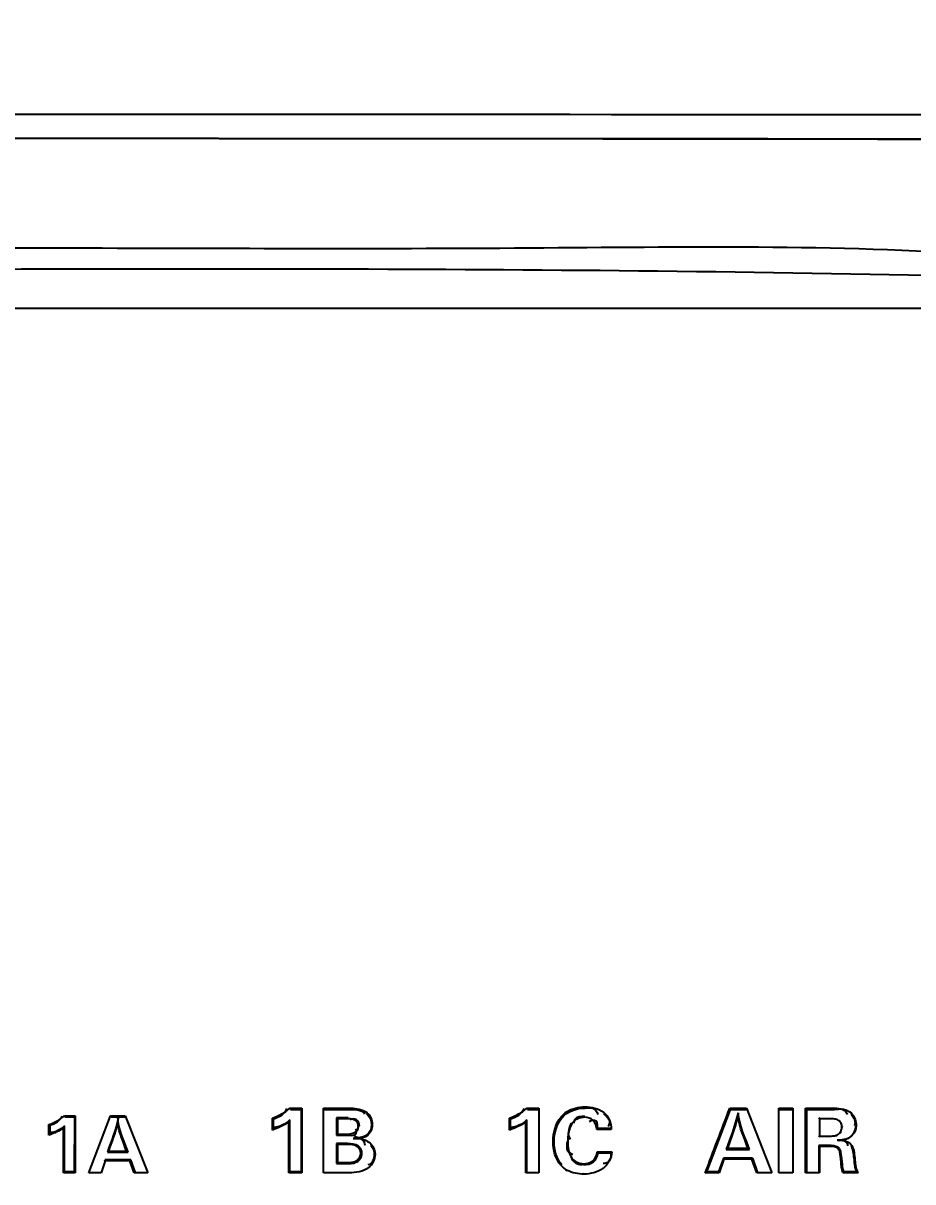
# Model space of a CAD drawing. Header units: millimetres. Extents: x 4086 to 8300, y 123 to 1549.
# Drawn here: x 6968.89 to 6979.23, y 461.34 to 474.81 of the extents above; entities that cross this region are included whole.
import ezdxf
from ezdxf import colors
from ezdxf.entities.mleader import LeaderData, LeaderLine
from ezdxf.math import Vec2, Vec3

# ---------------------------------------------------------------- set-up
doc = ezdxf.new("R2010")
doc.units = ezdxf.units.MM
for name, color, linetype in [('外形图', 7, 'Continuous'), ('多重引线', 7, 'Continuous'), ('尺寸标注', 7, 'Continuous')]:
    doc.layers.add(name, color=color, linetype=linetype)
doc.styles.add('思源黑', font='SourceHanSansCN-Normal.ttf')
doc.dimstyles.new('尺寸标注_1_4比例', dxfattribs={"dimtxt": 7, "dimasz": 6, "dimexe": 2, "dimexo": 1.5, "dimgap": 1, "dimtad": 1, "dimdec": 1, "dimlfac": 4, "dimdsep": 46, "dimtxsty": '思源黑', "dimcen": 0.09, "dimadec": 0, "dimazin": 0, "dimtp": 0.01, "dimtm": 0.01, "dimtfac": 1, "dimtdec": 1, "dimtofl": 0, "dimtmove": 0, "dimatfit": 3, "dimfxl": 1, "dimtolj": 1, "dimarcsym": 0})

# ---------------------------------------------------------------- blocks, each defined once
blk = doc.blocks.new('*D760')
at = {"layer": 'Defpoints', "color": 0}
for p in [(7000.112, 461.498), (6986.443, 454.498), (7000.112, 454.498)]:
    blk.add_point(p, dxfattribs=at)
at = {"layer": '尺寸标注', "color": 0, "lineweight": -2}
for p, q in [((6986.443, 467.498), (6986.443, 514.618)), ((6998.612, 461.498), (6984.443, 461.498)), ((6998.612, 454.498), (6984.443, 454.498)), ((6986.443, 448.498), (6986.443, 442.498))]:
    blk.add_line(p, q, dxfattribs=at)
at = {"layer": '尺寸标注', "color": 0}
for points in [[(6985.443, 467.498), (6987.443, 467.498), (6986.443, 461.498)], [(6987.443, 448.498), (6985.443, 448.498), (6986.443, 454.498)]]:
    blk.add_solid(points, dxfattribs=at)
at = {"layer": '尺寸标注', "color": 0, "insert": (6981.819, 508.779), "char_height": 7, "attachment_point": 5, "rotation": 90, "style": '思源黑'}
blk.add_mtext('\\A1;28', dxfattribs=at)

msp = doc.modelspace()

# ---------------------------------------------------------------- linework, layer by layer
at = {"layer": '外形图'}
for p, q in [((6948.3599, 471.4978), (6982.7987, 471.4978)), ((6969.3653, 462.1056), (6969.3719, 462.0928)), ((6969.3653, 462.1056), (6969.4889, 462.1056)), ((6969.4889, 462.1056), (6969.4804, 462.0928)), ((6969.4889, 462.1056), (6969.4888, 461.4431)), ((6969.6485, 461.4431), (6969.9001, 462.1055)), ((6969.9, 462.1055), (6970.0721, 462.1055)), ((6970.0721, 462.1056), (6970.3336, 461.443)), ((6971.9865, 462.193), (6971.9928, 462.1802)), ((6971.9865, 462.193), (6972.1264, 462.193)), ((6971.9928, 462.1802), (6972.1177, 462.1802)), ((6972.1177, 462.1802), (6972.1176, 461.4524)), ((6972.1264, 462.193), (6972.1177, 462.1802)), ((6972.1265, 462.193), (6972.1263, 461.4431)), ((6972.3766, 462.193), (6972.6978, 462.193)), ((6972.3898, 462.1802), (6972.7, 462.1802)), ((6972.6978, 462.193), (6972.7, 462.1802)), ((6972.8806, 462.1429), (6972.8761, 462.1324)), ((6974.744, 462.193), (6974.8839, 462.193)), ((6974.744, 462.193), (6974.75, 462.1802)), ((6974.75, 462.1802), (6974.875, 462.1802)), ((6974.8839, 462.193), (6974.875, 462.1802)), ((6974.884, 462.193), (6974.8838, 461.443)), ((6975.4144, 462.0881), (6975.4163, 462.0972)), ((6975.4174, 462.2087), (6975.4195, 462.1959)), ((6975.639, 462.1429), (6975.6341, 462.1325)), ((6976.8359, 461.4524), (6977.1123, 462.1802)), ((6977.103, 462.193), (6977.2978, 462.193)), ((6977.1031, 462.193), (6977.1123, 462.1802)), ((6977.1123, 462.1802), (6977.2921, 462.1802)), ((6977.2978, 462.193), (6977.2921, 462.1802)), ((6977.2978, 462.1931), (6977.5938, 461.443)), ((6977.673, 461.4431), (6977.6732, 462.193)), ((6977.6731, 462.193), (6977.836, 462.193)), ((6977.6732, 462.193), (6977.6858, 462.1802)), ((6977.6857, 462.1802), (6977.8268, 462.1802)), ((6977.836, 462.193), (6977.8268, 462.1802)), ((6977.836, 462.193), (6977.8359, 461.4431)), ((6977.9853, 461.4431), (6977.9855, 462.193)), ((6977.9854, 462.193), (6978.3202, 462.193)), ((6977.9855, 462.193), (6977.9981, 462.1802)), ((6977.9979, 461.4524), (6977.9981, 462.1802)), ((6977.998, 462.1802), (6978.3218, 462.1802)), ((6978.3202, 462.193), (6978.3218, 462.1802)), ((6978.5176, 462.1351), (6978.5114, 462.1256)), ((6969.1858, 462.0045), (6969.1992, 461.9951)), ((6969.1858, 461.8813), (6969.1858, 462.0045)), ((6969.1992, 461.8952), (6969.1992, 461.9951)), ((6969.3537, 461.4431), (6969.3538, 461.9667)), ((6969.3671, 461.4524), (6969.3672, 461.9889)), ((6969.3719, 462.0928), (6969.4804, 462.0928)), ((6969.4805, 462.0928), (6969.4804, 461.4524)), ((6969.91, 462.0928), (6969.9882, 462.0926)), ((6969.9882, 462.0926), (6970.067, 462.0928)), ((6971.7833, 462.0787), (6971.7965, 462.0692)), ((6971.7833, 461.9392), (6971.7833, 462.0787)), ((6971.7965, 461.953), (6971.7965, 462.0692)), ((6971.9734, 461.4431), (6971.9735, 462.0358)), ((6971.9865, 461.4524), (6971.9866, 462.0579)), ((6972.5396, 462.0719), (6972.5308, 462.081)), ((6972.6665, 462.081), (6972.5308, 462.081)), ((6972.5308, 462.081), (6972.5308, 461.8806)), ((6972.5396, 462.0719), (6972.5395, 461.8933)), ((6972.6644, 462.0719), (6972.5396, 462.0719)), ((6972.6644, 462.0719), (6972.6665, 462.081)), ((6972.7835, 461.9852), (6972.7965, 461.9834)), ((6972.9459, 462.0035), (6972.9371, 462.0017)), ((6974.5408, 461.9392), (6974.5408, 462.0787)), ((6974.5408, 462.0787), (6974.5537, 462.0692)), ((6974.5537, 461.953), (6974.5537, 462.0692)), ((6974.7309, 461.443), (6974.731, 462.0358)), ((6974.7438, 461.4524), (6974.7439, 462.0579)), ((6975.1416, 462.0934), (6975.152, 462.0847)), ((6975.2657, 462.0117), (6975.2582, 462.0156)), ((6978.1483, 462.0719), (6978.1391, 462.081)), ((6978.27, 462.0719), (6978.1483, 462.0719)), ((6978.1483, 462.0719), (6978.1483, 461.8698)), ((6978.27, 462.0719), (6978.2717, 462.081)), ((6978.3739, 462.0484), (6978.3819, 462.0554)), ((6978.4069, 461.9768), (6978.4194, 461.975)), ((6978.574, 461.9873), (6978.5647, 461.9855)), ((6969.1858, 461.8813), (6969.1992, 461.8952)), ((6971.7833, 461.9392), (6971.7965, 461.953)), ((6972.5396, 461.8933), (6972.5308, 461.8806)), ((6972.5308, 461.8806), (6972.6592, 461.8806)), ((6972.5396, 461.8933), (6972.6571, 461.8933)), ((6972.6571, 461.8933), (6972.6592, 461.8806)), ((6972.9135, 461.9022), (6972.9067, 461.9068)), ((6974.5408, 461.9392), (6974.5537, 461.953)), ((6975.7222, 461.9471), (6975.5554, 461.9471)), ((6975.7135, 461.9562), (6975.5672, 461.9562)), ((6978.1483, 461.8698), (6978.139, 461.8571)), ((6978.1483, 461.8698), (6978.2606, 461.8698)), ((6978.3421, 461.8787), (6978.3473, 461.8666)), ((6978.3882, 461.9135), (6978.3986, 461.9053)), ((6969.8774, 461.6945), (6969.8645, 461.6819)), ((6969.8774, 461.6945), (6970.0873, 461.6945)), ((6972.5396, 461.7726), (6972.5308, 461.7818)), ((6972.6592, 461.7818), (6972.5308, 461.7818)), ((6972.5308, 461.7818), (6972.5308, 461.5512)), ((6972.5396, 461.7726), (6972.5395, 461.5637)), ((6972.6571, 461.7726), (6972.5396, 461.7726)), ((6972.6571, 461.7726), (6972.6592, 461.7818)), ((6972.7751, 461.7444), (6972.784, 461.7513)), ((6972.9344, 461.7737), (6972.9284, 461.7647)), ((6975.0483, 461.8055), (6975.0612, 461.8038)), ((6975.2196, 461.8055), (6975.2106, 461.8038)), ((6977.063, 461.7151), (6977.3315, 461.7151)), ((6977.0766, 461.7277), (6977.3142, 461.7277)), ((6978.1483, 461.7491), (6978.139, 461.7584)), ((6978.139, 461.7584), (6978.139, 461.4524)), ((6978.2805, 461.7584), (6978.139, 461.7584)), ((6978.2789, 461.7491), (6978.1483, 461.7491)), ((6978.1483, 461.7491), (6978.1483, 461.443)), ((6978.2789, 461.7491), (6978.2805, 461.7584)), ((6978.3327, 461.7412), (6978.3377, 461.7499)), ((6978.3676, 461.7192), (6978.3779, 461.7242)), ((6978.5222, 461.7595), (6978.5143, 461.7524)), ((6969.8404, 461.5828), (6969.7911, 461.4431)), ((6969.8404, 461.5828), (6969.8352, 461.5922)), ((6970.1371, 461.5922), (6969.8352, 461.5922)), ((6970.1269, 461.5828), (6969.8404, 461.5828)), ((6969.8645, 461.6819), (6970.1052, 461.6819)), ((6970.1269, 461.5828), (6970.1371, 461.5922)), ((6970.1768, 461.443), (6970.1269, 461.5828)), ((6970.1869, 461.4524), (6970.1371, 461.5922)), ((6972.5395, 461.5637), (6972.5308, 461.5512)), ((6972.5396, 461.5637), (6972.6806, 461.5637)), ((6972.6806, 461.5637), (6972.6827, 461.5512)), ((6972.7757, 461.5924), (6972.7846, 461.5822)), ((6972.8111, 461.6687), (6972.8242, 461.667)), ((6972.9778, 461.6561), (6972.9689, 461.6545)), ((6975.5089, 461.5804), (6975.5174, 461.57)), ((6975.5607, 461.6859), (6975.732, 461.6859)), ((6975.5721, 461.6733), (6975.7219, 461.6733)), ((6977.0296, 461.6106), (6976.9737, 461.4524)), ((6977.0356, 461.6013), (6976.9797, 461.4431)), ((6977.0356, 461.6013), (6977.0296, 461.6106)), ((6977.3693, 461.6106), (6977.0296, 461.6106)), ((6977.3599, 461.6013), (6977.0356, 461.6013)), ((6977.3599, 461.6013), (6977.3694, 461.6106)), ((6977.4163, 461.443), (6977.3599, 461.6013)), ((6977.4257, 461.4524), (6977.3694, 461.6106)), ((6978.3839, 461.6833), (6978.3962, 461.684)), ((6978.3973, 461.5746), (6978.4098, 461.5742)), ((6978.5578, 461.594), (6978.5485, 461.5913)), ((6969.3537, 461.4431), (6969.3672, 461.4524)), ((6969.4889, 461.4431), (6969.3537, 461.4431)), ((6969.4804, 461.4524), (6969.3672, 461.4524)), ((6969.4888, 461.4431), (6969.4804, 461.4524)), ((6969.6485, 461.4431), (6969.6668, 461.4524)), ((6969.696, 461.4431), (6969.6485, 461.4431)), ((6969.7911, 461.443), (6969.696, 461.4431)), ((6969.7911, 461.4431), (6969.7858, 461.4524)), ((6970.1768, 461.443), (6970.1869, 461.4524)), ((6970.3336, 461.443), (6970.1768, 461.443)), ((6970.3336, 461.443), (6970.3198, 461.4524)), ((6971.9734, 461.4431), (6971.9865, 461.4524)), ((6972.1264, 461.4431), (6971.9734, 461.4431)), ((6972.1177, 461.4524), (6971.9865, 461.4524)), ((6972.1263, 461.4431), (6972.1176, 461.4524)), ((6972.3766, 461.4431), (6972.3897, 461.4524)), ((6972.4398, 461.4431), (6972.3766, 461.4431)), ((6972.6785, 461.4431), (6972.4398, 461.4431)), ((6972.5308, 461.5512), (6972.6827, 461.5512)), ((6972.6785, 461.4431), (6972.6799, 461.4493)), ((6972.8994, 461.5002), (6972.895, 461.5074)), ((6974.7309, 461.443), (6974.7438, 461.4524)), ((6974.8329, 461.443), (6974.7309, 461.443)), ((6974.8839, 461.443), (6974.8329, 461.443)), ((6974.8838, 461.443), (6974.8779, 461.4493)), ((6975.1407, 461.5277), (6975.1507, 461.5335)), ((6975.2133, 461.4705), (6975.2181, 461.4758)), ((6975.4014, 461.548), (6975.4032, 461.5355)), ((6975.4071, 461.4269), (6975.409, 461.4362)), ((6975.6296, 461.4937), (6975.6251, 461.501)), ((6976.8183, 461.443), (6976.8359, 461.4524)), ((6976.9797, 461.443), (6976.8183, 461.443)), ((6976.9737, 461.4524), (6976.8359, 461.4524)), ((6976.9797, 461.4431), (6976.9737, 461.4524)), ((6977.4163, 461.443), (6977.4257, 461.4524)), ((6977.4754, 461.443), (6977.4163, 461.443)), ((6977.5939, 461.443), (6977.4754, 461.443)), ((6977.5938, 461.443), (6977.5842, 461.4493)), ((6977.673, 461.4431), (6977.6857, 461.4524)), ((6977.836, 461.4431), (6977.673, 461.4431)), ((6977.8359, 461.4431), (6977.8297, 461.4493)), ((6977.9853, 461.4431), (6977.998, 461.4524)), ((6978.1483, 461.443), (6977.9853, 461.4431)), ((6978.1483, 461.443), (6978.139, 461.4524)), ((6978.5975, 461.443), (6978.4199, 461.443)), ((6978.5791, 461.4524), (6978.4291, 461.4524)), ((6978.5708, 461.4963), (6978.5618, 461.4923))]:
    msp.add_line(p, q, dxfattribs=at)
for points in [[(6972.9371, 462.0017), (6972.9364, 461.9866), (6972.9345, 461.9723), (6972.9314, 461.9584), (6972.9271, 461.945), (6972.9217, 461.9319), (6972.9149, 461.9192), (6972.9067, 461.9068)], [(6972.8242, 461.667), (6972.8237, 461.679), (6972.8221, 461.6903), (6972.8193, 461.7008), (6972.8156, 461.7105), (6972.811, 461.7197), (6972.8056, 461.7283), (6972.7994, 461.7365), (6972.7922, 461.7442), (6972.784, 461.7513)], [(6978.3377, 461.7499), (6978.3254, 461.7534), (6978.3118, 461.756), (6978.2969, 461.7577), (6978.2805, 461.7584)], [(6978.3779, 461.7242), (6978.3738, 461.729), (6978.3689, 461.7336), (6978.3629, 461.738), (6978.3559, 461.7423), (6978.3475, 461.7462), (6978.3377, 461.7499)], [(6978.3962, 461.684), (6978.3938, 461.693), (6978.3907, 461.7016), (6978.387, 461.7097), (6978.3827, 461.7173), (6978.3779, 461.7242)], [(6972.6827, 461.5512), (6972.6999, 461.5517), (6972.7156, 461.5535), (6972.7299, 461.5563), (6972.7429, 461.5601), (6972.7548, 461.5646), (6972.7656, 461.5698), (6972.7756, 461.5757), (6972.7846, 461.5822)], [(6972.7846, 461.5822), (6972.792, 461.5888), (6972.799, 461.5964), (6972.8052, 461.6049), (6972.8106, 461.6142), (6972.8153, 461.6241), (6972.8191, 461.6344), (6972.8219, 461.6451), (6972.8237, 461.656), (6972.8242, 461.667)], [(6978.4098, 461.5742), (6978.4064, 461.6059), (6978.4036, 461.6348), (6978.4004, 461.6609), (6978.3962, 461.684)], [(6978.5485, 461.5913), (6978.5515, 461.5629), (6978.5544, 461.5369), (6978.5577, 461.5134), (6978.5618, 461.4923)], [(6978.5618, 461.4923), (6978.5643, 461.4832), (6978.568, 461.4737), (6978.5729, 461.4635), (6978.5791, 461.4524)]]:
    msp.add_lwpolyline(points, dxfattribs=at)
for centre, radius, start, end in [((6985.1843, 19842.6919), 19369.2232, 269.86413217, 269.98495875), ((6979.9608, 461.8799), 2.7724, 174.61842, 175.69309), ((6975.2779, 461.5315), 5.3167, 174.20586, 174.8062), ((6971.527, 462.3174), 0.5278, 327.76527, 330.55346), ((6974.2799, 462.3145), 0.5302, 328.28986, 331.05071), ((6975.2646, 461.5181), 0.6273, 43.14833, 44.30501), ((6974.9104, 461.0819), 0.8875, 41.78618, 42.88676), ((6975.1101, 462.1714), 0.789, 320.85101, 322.02132), ((6975.3524, 461.7219), 0.2872, 222.53252, 241.04571), ((6978.7884, 461.0905), 0.51, 134.79118, 136.26774)]:
    msp.add_arc(centre, radius, start, end, dxfattribs=at)
for points in [[(6980.0996, 473.7478), (6969.7388, 473.7525), (6959.3779, 473.7478), (6949.0171, 473.7478)], [(6980.0996, 473.4597), (6966.4702, 473.4803), (6952.8408, 473.4783), (6939.2114, 473.5091)], [(6969.1858, 462.0045), (6969.2503, 462.028), (6969.3139, 462.06), (6969.3653, 462.1056)], [(6969.1992, 461.9951), (6969.2538, 462.0155), (6969.3224, 462.0457), (6969.3374, 462.1019)], [(6971.7833, 462.0787), (6971.8563, 462.1053), (6971.9283, 462.1415), (6971.9865, 462.193)], [(6971.7965, 462.0692), (6971.8585, 462.0923), (6971.9367, 462.1266), (6971.9536, 462.1906)], [(6972.3766, 461.4431), (6972.3766, 461.693), (6972.3766, 461.9431), (6972.3767, 462.193)], [(6972.6978, 462.193), (6972.761, 462.193), (6972.8306, 462.1815), (6972.8806, 462.1429)], [(6972.7, 462.1802), (6972.7554, 462.1802), (6972.8337, 462.1742), (6972.8563, 462.1235)], [(6972.8761, 462.1324), (6972.9131, 462.1038), (6972.9458, 462.048), (6972.9316, 462.0034)], [(6972.8806, 462.1429), (6972.9213, 462.1116), (6972.9459, 462.0548), (6972.9459, 462.0035)], [(6974.5408, 462.0787), (6974.6138, 462.1053), (6974.6858, 462.1415), (6974.744, 462.193)], [(6974.5537, 462.0692), (6974.6157, 462.0923), (6974.6939, 462.1266), (6974.7109, 462.1906)], [(6975.152, 462.0847), (6975.2129, 462.1596), (6975.323, 462.1957), (6975.4195, 462.1959)], [(6975.4174, 462.2087), (6975.4945, 462.2089), (6975.5789, 462.1911), (6975.639, 462.1429)], [(6975.639, 462.1429), (6975.6944, 462.0986), (6975.7254, 462.0179), (6975.7222, 461.9471)], [(6976.8183, 461.443), (6976.9132, 461.693), (6977.0081, 461.943), (6977.1031, 462.193)], [(6977.2006, 462.1399), (6977.1667, 461.995), (6977.1116, 461.8558), (6977.063, 461.7151)], [(6977.3315, 461.7151), (6977.2812, 461.8545), (6977.2152, 461.9924), (6977.2005, 462.1399)], [(6978.3202, 462.193), (6978.3887, 462.193), (6978.4697, 462.1842), (6978.5176, 462.1351)], [(6978.5114, 462.1256), (6978.5444, 462.0916), (6978.5736, 462.0334), (6978.5544, 461.99)], [(6978.5176, 462.1351), (6978.5544, 462.0973), (6978.574, 462.04), (6978.574, 461.9873)], [(6969.3537, 461.9667), (6969.3047, 461.9275), (6969.245, 461.9023), (6969.1858, 461.8813)], [(6969.3672, 461.9889), (6969.3224, 461.9461), (6969.261, 461.9107), (6969.199, 461.9097)], [(6969.9932, 462.0929), (6969.9693, 461.9514), (6969.9113, 461.8176), (6969.8645, 461.6819)], [(6969.983, 462.0128), (6969.9526, 461.9052), (6969.9138, 461.8002), (6969.8774, 461.6945)], [(6970.0873, 461.6945), (6970.0497, 461.7996), (6970.0058, 461.9035), (6969.983, 462.0128)], [(6970.1052, 461.6819), (6970.0568, 461.8159), (6969.9882, 461.9503), (6969.9869, 462.0928)], [(6971.9734, 462.0358), (6971.9179, 461.9914), (6971.8503, 461.963), (6971.7833, 461.9392)], [(6971.9866, 462.0579), (6971.9354, 462.0101), (6971.8662, 461.9705), (6971.7962, 461.9692)], [(6974.7309, 462.0358), (6974.6754, 461.9914), (6974.6078, 461.963), (6974.5408, 461.9392)], [(6974.7438, 462.0579), (6974.6927, 462.0101), (6974.6234, 461.9705), (6974.5534, 461.9692)], [(6975.0483, 461.8055), (6975.0483, 461.9064), (6975.078, 462.0151), (6975.1416, 462.0934)], [(6975.0612, 461.8038), (6975.0612, 461.9022), (6975.0899, 462.0083), (6975.152, 462.0847)], [(6975.2582, 462.0156), (6975.2266, 461.9634), (6975.2081, 461.8803), (6975.2465, 461.8328)], [(6975.2657, 462.0117), (6975.2292, 461.9515), (6975.2196, 461.876), (6975.2196, 461.8055)], [(6975.4144, 462.0881), (6975.3587, 462.0881), (6975.2945, 462.0594), (6975.2657, 462.0117)], [(6977.1962, 462.0881), (6977.1617, 461.9663), (6977.1178, 461.8474), (6977.0766, 461.7277)], [(6977.3142, 461.7277), (6977.2717, 461.8467), (6977.222, 461.9643), (6977.1962, 462.0881)], [(6978.574, 461.9873), (6978.574, 461.9128), (6978.4993, 461.8336), (6978.4262, 461.8196)], [(6972.9067, 461.9068), (6972.8732, 461.8604), (6972.7863, 461.8312), (6972.7401, 461.865)], [(6972.9135, 461.9022), (6972.8892, 461.8685), (6972.8456, 461.8494), (6972.8049, 461.841)], [(6972.8049, 461.841), (6972.8524, 461.8307), (6972.9021, 461.8101), (6972.9344, 461.7737)], [(6972.7751, 461.7444), (6972.7433, 461.7693), (6972.6975, 461.7726), (6972.6571, 461.7726)], [(6972.784, 461.7513), (6972.7503, 461.7777), (6972.702, 461.7818), (6972.6592, 461.7818)], [(6972.9284, 461.7647), (6972.9543, 461.7354), (6972.9689, 461.6936), (6972.9689, 461.6545)], [(6972.9344, 461.7737), (6972.9621, 461.7424), (6972.9778, 461.6979), (6972.9778, 461.6561)], [(6975.1407, 461.5277), (6975.0748, 461.5996), (6975.0483, 461.7079), (6975.0483, 461.8055)], [(6975.1507, 461.5335), (6975.0865, 461.6034), (6975.0612, 461.7089), (6975.0612, 461.8038)], [(6975.2196, 461.8055), (6975.2196, 461.7389), (6975.2266, 461.6646), (6975.2665, 461.6111)], [(6978.4262, 461.8196), (6978.4627, 461.8101), (6978.5034, 461.7923), (6978.5222, 461.7595)], [(6978.5143, 461.7524), (6978.5415, 461.7047), (6978.5405, 461.6456), (6978.5483, 461.5912)], [(6978.5222, 461.7595), (6978.5502, 461.7105), (6978.5521, 461.6501), (6978.5578, 461.594)], [(6972.9689, 461.6545), (6972.9689, 461.6078), (6972.9417, 461.5357), (6972.895, 461.5356)], [(6972.9778, 461.6561), (6972.9778, 461.598), (6972.9466, 461.5342), (6972.8994, 461.5002)], [(6975.2603, 461.6021), (6975.2902, 461.5624), (6975.3533, 461.5251), (6975.3985, 461.5459)], [(6975.2665, 461.6111), (6975.2961, 461.5713), (6975.3517, 461.548), (6975.4014, 461.548)], [(6975.4014, 461.548), (6975.4388, 461.548), (6975.479, 461.5579), (6975.5089, 461.5804)], [(6975.4032, 461.5355), (6975.443, 461.5355), (6975.4856, 461.5462), (6975.5174, 461.57)], [(6975.5089, 461.5804), (6975.5403, 461.6039), (6975.5565, 461.647), (6975.5607, 461.6859)], [(6975.5174, 461.57), (6975.5486, 461.5934), (6975.5662, 461.6348), (6975.5721, 461.6733)], [(6975.732, 461.6859), (6975.727, 461.6135), (6975.6886, 461.536), (6975.6296, 461.4937)], [(6978.4199, 461.443), (6978.403, 461.4842), (6978.4018, 461.5304), (6978.3973, 461.5746)], [(6978.4291, 461.4524), (6978.4158, 461.4913), (6978.414, 461.5333), (6978.4098, 461.5742)], [(6972.8994, 461.5002), (6972.8377, 461.4557), (6972.7545, 461.4431), (6972.6785, 461.4431)], [(6975.4071, 461.4269), (6975.3409, 461.4269), (6975.2713, 461.4385), (6975.2133, 461.4705)], [(6975.6296, 461.4937), (6975.5666, 461.4486), (6975.4845, 461.4269), (6975.4071, 461.4269)]]:
    msp.add_open_spline(points, degree=3, dxfattribs=at)
for points, knots in [([(6951.3755, 472.1994), (6954.7064, 472.1995), (6960.6783, 472.1961), (6968.4784, 472.2079), (6974.7201, 472.1803), (6978.3283, 472.2433), (6980.0999, 472.1188)], [0, 0, 0, 0, 0.3478694, 0.6237322, 0.8145253, 1, 1, 1, 1]), ([(6951.3753, 471.9499), (6956.1587, 471.9496), (6965.7261, 471.9294), (6975.2961, 471.9839), (6980.0793, 471.8654)], [0, 0, 0, 0, 0.4999262, 1, 1, 1, 1]), ([(6975.1416, 462.0934), (6975.1598, 462.1158), (6975.2366, 462.1857), (6975.3444, 462.2086), (6975.4174, 462.2087)], [0, 0, 0, 0, 0.2833565, 1, 1, 1, 1]), ([(6975.4163, 462.0972), (6975.3759, 462.0972), (6975.2998, 462.0958), (6975.2892, 462.0334), (6975.2903, 462.018)], [0, 0, 0, 0, 0.7241969, 1, 1, 1, 1]), ([(6975.4195, 462.1959), (6975.4494, 462.1959), (6975.5147, 462.2137), (6975.5622, 462.152), (6975.5673, 462.1213)], [0, 0, 0, 0, 0.4897486, 1, 1, 1, 1]), ([(6975.6341, 462.1325), (6975.6675, 462.1057), (6975.7231, 462.0514), (6975.6948, 461.9921), (6975.6845, 461.9792)], [0, 0, 0, 0, 0.722013, 1, 1, 1, 1]), ([(6978.3218, 462.1802), (6978.3516, 462.1802), (6978.4116, 462.1999), (6978.464, 462.1466), (6978.4685, 462.1186)], [0, 0, 0, 0, 0.5126282, 1, 1, 1, 1]), ([(6969.3538, 461.9667), (6969.3561, 461.9703), (6969.3606, 461.9776), (6969.365, 461.9851), (6969.3672, 461.9889)], [0, 0, 0, 0, 0.4887775, 1, 1, 1, 1]), ([(6972.6571, 461.8933), (6972.6969, 461.8933), (6972.7694, 461.9056), (6972.7835, 461.9675), (6972.7835, 461.9852)], [0, 0, 0, 0, 0.692773, 1, 1, 1, 1]), ([(6972.7835, 461.9852), (6972.7835, 462.0014), (6972.7707, 462.0596), (6972.7022, 462.0719), (6972.6644, 462.0719)], [0, 0, 0, 0, 0.300088, 1, 1, 1, 1]), ([(6972.7965, 461.9834), (6972.7965, 462.0108), (6972.7789, 462.0702), (6972.7071, 462.0743), (6972.6897, 462.0573)], [0, 0, 0, 0, 0.5296666, 1, 1, 1, 1]), ([(6972.9459, 462.0035), (6972.9459, 461.9852), (6972.9404, 461.949), (6972.9238, 461.9165), (6972.9135, 461.9022)], [0, 0, 0, 0, 0.5085489, 1, 1, 1, 1]), ([(6975.5554, 461.9471), (6975.5521, 461.9846), (6975.5309, 462.0651), (6975.4497, 462.0881), (6975.4144, 462.0881)], [0, 0, 0, 0, 0.5161745, 1, 1, 1, 1]), ([(6975.5672, 461.9562), (6975.5636, 461.9854), (6975.5747, 462.063), (6975.4894, 462.0522), (6975.4692, 462.035)], [0, 0, 0, 0, 0.5249493, 1, 1, 1, 1]), ([(6978.3739, 462.0484), (6978.3597, 462.0585), (6978.3243, 462.0701), (6978.2884, 462.0719), (6978.27, 462.0719)], [0, 0, 0, 0, 0.4870769, 1, 1, 1, 1]), ([(6978.5647, 461.9855), (6978.5647, 461.9374), (6978.514, 461.8282), (6978.404, 461.8239), (6978.3535, 461.8204)], [0, 0, 0, 0, 0.4870854, 1, 1, 1, 1]), ([(6978.4069, 461.9768), (6978.4069, 461.991), (6978.4021, 462.0186), (6978.3844, 462.0409), (6978.3739, 462.0484)], [0, 0, 0, 0, 0.5258361, 1, 1, 1, 1]), ([(6978.3882, 461.9135), (6978.3951, 461.9229), (6978.4042, 461.9439), (6978.4069, 461.9662), (6978.4069, 461.9768)], [0, 0, 0, 0, 0.5213642, 1, 1, 1, 1]), ([(6972.6592, 461.8806), (6972.6886, 461.8806), (6972.7558, 461.8587), (6972.769, 461.9367), (6972.756, 461.9555)], [0, 0, 0, 0, 0.562808, 1, 1, 1, 1]), ([(6972.8049, 461.841), (6972.7938, 461.8407), (6972.7661, 461.8401), (6972.7383, 461.8412), (6972.7217, 461.8421)], [0, 0, 0, 0, 0.3980533, 1, 1, 1, 1]), ([(6972.7232, 461.8418), (6972.7523, 461.8379), (6972.8168, 461.857), (6972.8592, 461.7918), (6972.8602, 461.7623)], [0, 0, 0, 0, 0.4993408, 1, 1, 1, 1]), ([(6978.2606, 461.8698), (6978.2743, 461.8698), (6978.3017, 461.8697), (6978.3291, 461.8742), (6978.3421, 461.8787)], [0, 0, 0, 0, 0.5000683, 1, 1, 1, 1]), ([(6978.2606, 461.8698), (6978.2609, 461.8676), (6978.2619, 461.8634), (6978.263, 461.8592), (6978.2634, 461.8571)], [0, 0, 0, 0, 0.4983374, 1, 1, 1, 1]), ([(6978.3421, 461.8787), (6978.3515, 461.882), (6978.3688, 461.8918), (6978.3826, 461.9059), (6978.3882, 461.9135)], [0, 0, 0, 0, 0.5143435, 1, 1, 1, 1]), ([(6972.8111, 461.6687), (6972.8111, 461.6821), (6972.8058, 461.7113), (6972.7871, 461.735), (6972.7751, 461.7444)], [0, 0, 0, 0, 0.4682913, 1, 1, 1, 1]), ([(6975.2106, 461.8038), (6975.2106, 461.775), (6975.1917, 461.7144), (6975.2451, 461.664), (6975.2736, 461.6571)], [0, 0, 0, 0, 0.4954156, 1, 1, 1, 1]), ([(6978.3327, 461.7412), (6978.3242, 461.744), (6978.3064, 461.748), (6978.2882, 461.7491), (6978.2789, 461.7491)], [0, 0, 0, 0, 0.4881732, 1, 1, 1, 1]), ([(6978.3676, 461.7192), (6978.3635, 461.7246), (6978.3524, 461.7336), (6978.3395, 461.7389), (6978.3327, 461.7412)], [0, 0, 0, 0, 0.4795533, 1, 1, 1, 1]), ([(6978.4262, 461.8196), (6978.4162, 461.8196), (6978.3913, 461.8198), (6978.3664, 461.8202), (6978.3515, 461.8205)], [0, 0, 0, 0, 0.3996236, 1, 1, 1, 1]), ([(6978.3535, 461.8204), (6978.3801, 461.8168), (6978.4345, 461.8334), (6978.4753, 461.7787), (6978.4739, 461.7547)], [0, 0, 0, 0, 0.5277931, 1, 1, 1, 1]), ([(6978.3839, 461.6833), (6978.3825, 461.6895), (6978.3784, 461.7022), (6978.3717, 461.7138), (6978.3676, 461.7192)], [0, 0, 0, 0, 0.4816709, 1, 1, 1, 1]), ([(6972.6806, 461.5637), (6972.698, 461.5637), (6972.7319, 461.5673), (6972.7631, 461.5823), (6972.7757, 461.5924)], [0, 0, 0, 0, 0.5196346, 1, 1, 1, 1]), ([(6972.7757, 461.5924), (6972.787, 461.6015), (6972.8044, 461.6258), (6972.8111, 461.6546), (6972.8111, 461.6687)], [0, 0, 0, 0, 0.5082473, 1, 1, 1, 1]), ([(6975.2665, 461.6111), (6975.2653, 461.6097), (6975.2634, 461.6066), (6975.2615, 461.6034), (6975.2603, 461.6021)], [0, 0, 0, 0, 0.5018867, 1, 1, 1, 1]), ([(6975.7219, 461.6733), (6975.7189, 461.6447), (6975.7231, 461.5812), (6975.6575, 461.5477), (6975.629, 461.55)], [0, 0, 0, 0, 0.5012858, 1, 1, 1, 1]), ([(6978.3973, 461.5746), (6978.3954, 461.5928), (6978.3919, 461.629), (6978.3878, 461.6654), (6978.3839, 461.6833)], [0, 0, 0, 0, 0.4986455, 1, 1, 1, 1]), ([(6978.5578, 461.594), (6978.5595, 461.5773), (6978.5628, 461.5446), (6978.5672, 461.512), (6978.5708, 461.4963)], [0, 0, 0, 0, 0.511064, 1, 1, 1, 1]), ([(6978.5708, 461.4963), (6978.5732, 461.4861), (6978.5813, 461.4676), (6978.5922, 461.4509), (6978.5975, 461.443)], [0, 0, 0, 0, 0.5250478, 1, 1, 1, 1]), ([(6978.5975, 461.443), (6978.5944, 461.4446), (6978.5882, 461.4477), (6978.5821, 461.4508), (6978.5791, 461.4524)], [0, 0, 0, 0, 0.5057189, 1, 1, 1, 1])]:
    msp.add_open_spline(points, degree=3, knots=knots, dxfattribs=at)

# ---------------------------------------------------------------- dimensions: what is measured, and where the dimension line sits
at = {"layer": '尺寸标注'}
dim = msp.add_linear_dim(base=(6986.443, 454.4978), p1=(7000.1121, 461.4978), p2=(7000.1121, 454.4978), angle=90, dimstyle='尺寸标注_1_4比例', dxfattribs=at)
dim.commit()
dim.dimension.update_dxf_attribs({"geometry": '*D760', "text_midpoint": (6986.443, 508.7794), "dimtype": 160})

# ---------------------------------------------------------------- leaders
at = {"layer": '多重引线'}
ml = msp.add_multileader_mtext('Standard', dxfattribs=at)
ml.set_content('\\pxqc;{\\C256;4}×{\\C256;M5\\A1; \\fSource Han Sans CN Normal|b0|i0|c0|p34;\\C7;depth \\fSource Han Sans CN Normal|b0|i0|c134|p34;\\C256;6}', style='思源黑')
ml.set_leader_properties(linetype='ByLayer')
ml.build(insert=Vec2(0, 0))
ml.multileader.update_dxf_attribs({"text_left_attachment_type": 5, "text_right_attachment_type": 5, "dogleg_length": 10, "arrow_head_size": 7.5})
ctx = ml.context
ctx.base_point, ctx.char_height, ctx.arrow_head_size, ctx.landing_gap_size, ctx.plane_origin = Vec3(6883.1752, 515.8402), 7, 7.5, 2.5, Vec3(7008.7991, 231.8632)
ctx.left_attachment, ctx.right_attachment, ctx.text_align_type = 5, 5, 1
notes = []
notes.append((ctx, [(1, (1, 1, 0), (6961.137, 515.8402), (-1, 0), 10, [(1, [(7000.1121, 461.4978)], 0, [])])]))
ctx.mtext.insert, ctx.mtext.alignment, ctx.mtext.flow_direction = Vec3(6917.1561, 525.6708), 2, 5
for ctx, leaders in notes:
    for number, flags, end, landing, length, lines in leaders:
        leader = LeaderData()
        leader.index, (leader.has_last_leader_line, leader.has_dogleg_vector, leader.attachment_direction) = number, flags
        leader.last_leader_point, leader.dogleg_vector, leader.dogleg_length = Vec3(end), Vec3(landing), length
        for number, points, colour, breaks in lines:
            line = LeaderLine()
            line.index, line.vertices, line.color, line.breaks = number, Vec3.list(points), colors.encode_raw_color(colour), breaks
            leader.lines.append(line)
        ctx.leaders.append(leader)

doc.saveas('drawing.dxf')
